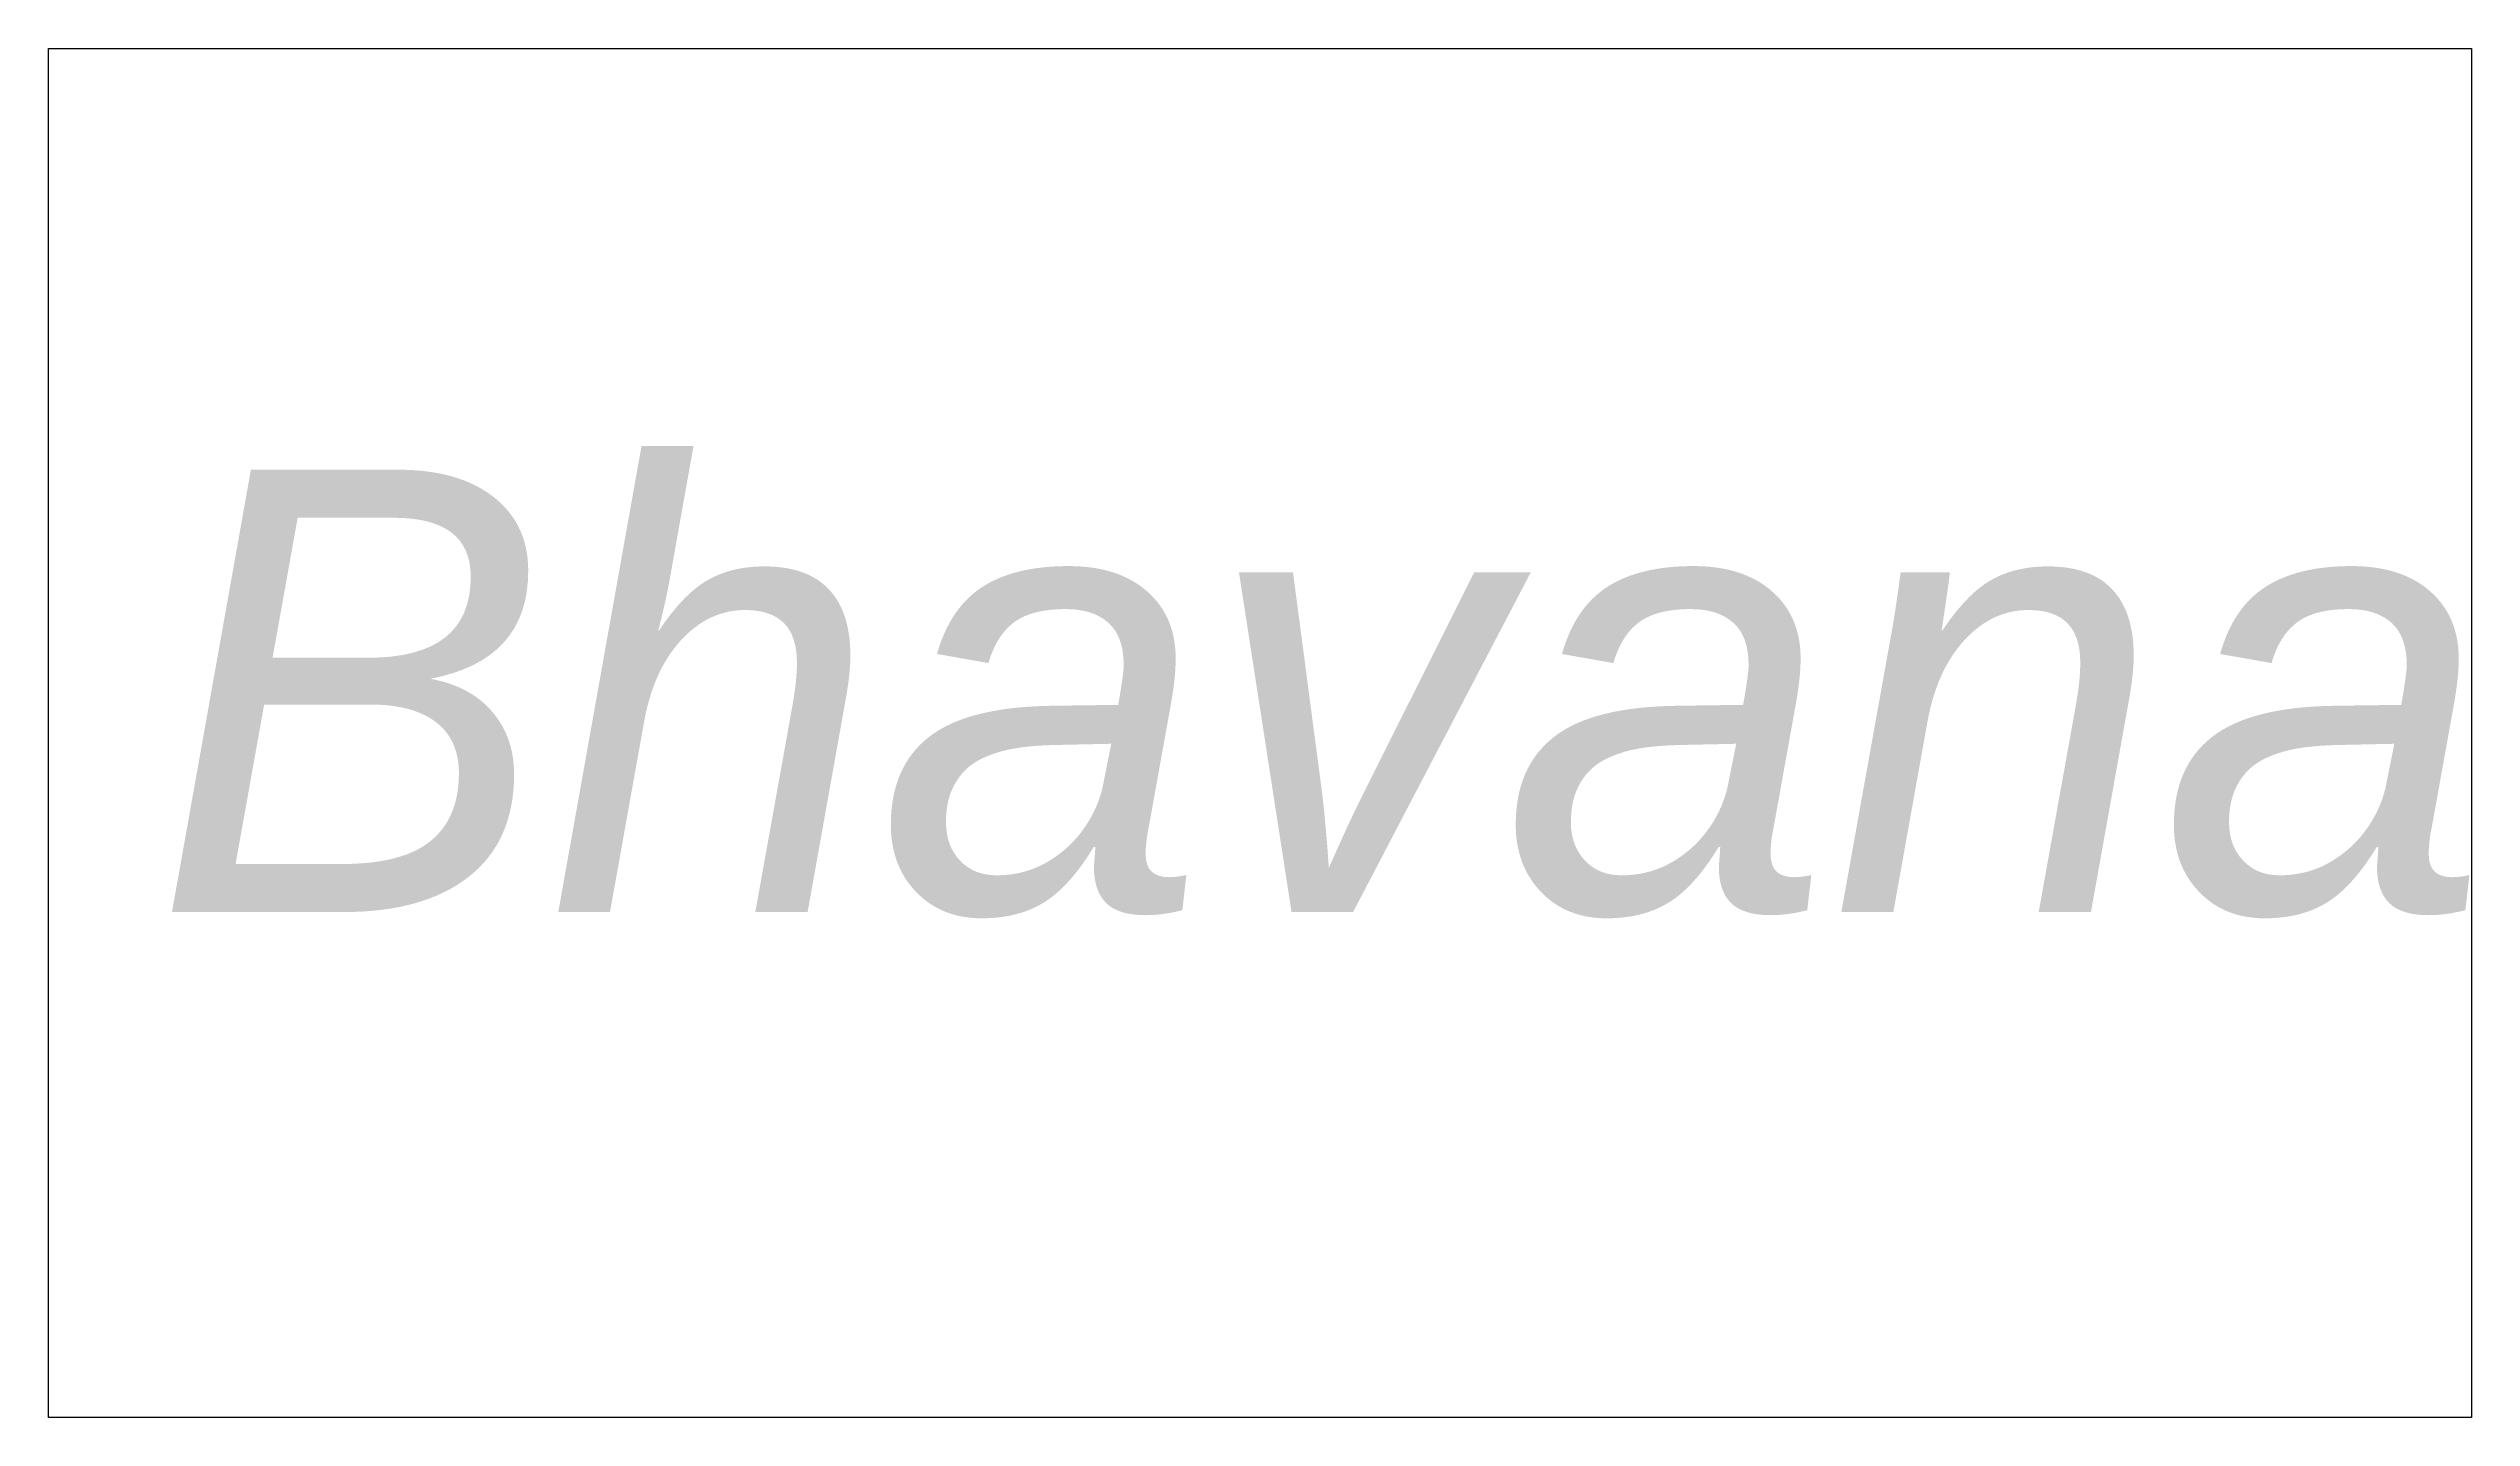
# Model space of a CAD drawing. Header units: millimetres. Extents: x 140 to 370, y 60 to 190.
import ezdxf

# ---------------------------------------------------------------- set-up
doc = ezdxf.new("R2010")
doc.units = ezdxf.units.MM
doc.layers.get('0').update_dxf_attribs({"lineweight": 25, "true_color": 0xffffff})
doc.styles.add('textstyle0', font='')
doc.styles.get('textstyle0').set_extended_font_data('Lato Medium', italic=True)

msp = doc.modelspace()

# ---------------------------------------------------------------- linework, layer by layer
for p, q in [((140, 190), (370, 190)), ((140, 60), (140, 190)), ((370, 190), (370, 60)), ((370, 60), (140, 60))]:
    msp.add_line(p, q)

# ---------------------------------------------------------------- texts
at = {"insert": (150, 150), "char_height": 1, "attachment_point": 1, "style": 'textstyle0'}
msp.add_mtext('\\H42;Bhavana', dxfattribs=at)

doc.saveas('drawing.dxf')
